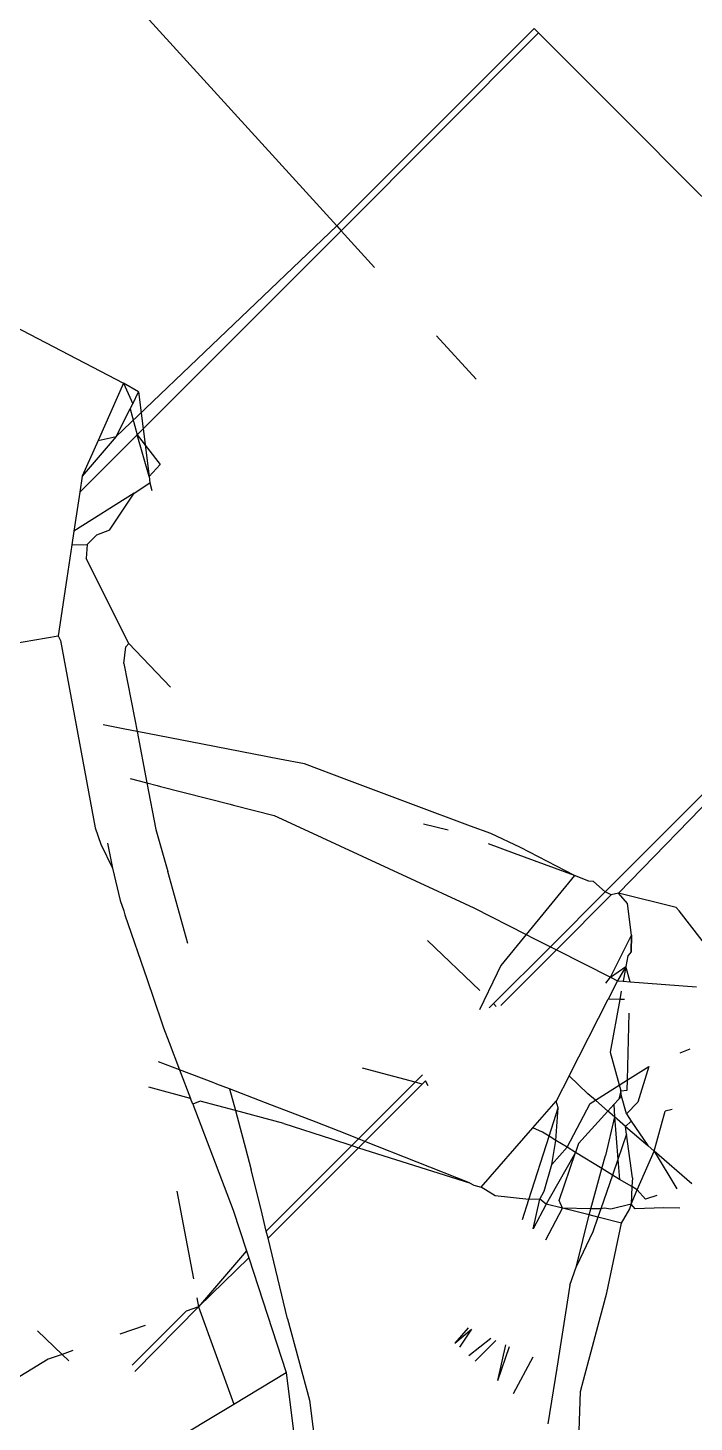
# Model space of a CAD drawing. Header units: inches. Extents: x 3324238 to 135265466, y -1036581 to 20094598.
# Drawn here: x 3354732.314 to 3354732.5178, y -519088.7499 to -519088.3237 of the extents above; entities that cross this region are included whole.
import ezdxf

# ---------------------------------------------------------------- set-up
doc = ezdxf.new("R2010")
doc.units = ezdxf.units.IN
doc.header["$MEASUREMENT"] = 0

msp = doc.modelspace()

# ---------------------------------------------------------------- linework, layer by layer
for p, q in [((3354732.30185, -519088.267, 0.00267), (3354732.40849, -519088.38427, 0.00267)), ((3354732.46885, -519088.32389, 0.00267), (3354732.40849, -519088.38427, 0.00267)), ((3354732.47024, -519088.32527, 0.00267), (3354732.40981, -519088.38572, 0.00267)), ((3354732.47024, -519088.32527, 0.00267), (3354732.46885, -519088.32389, 0.00267)), ((3354732.47024, -519088.32527, 0.00267), (3354732.481, -519088.33604, 0.00267)), ((3354732.48997, -519088.34501, 0.00267), (3354732.481, -519088.33604, 0.00267)), ((3354732.50089, -519088.35593, 0.00267), (3354732.48997, -519088.34501, 0.00267)), ((3354732.51336, -519088.3684, 0.00267), (3354732.50089, -519088.35593, 0.00267)), ((3354732.52688, -519088.38192, 0.00267), (3354732.51336, -519088.3684, 0.00267)), ((3354732.40849, -519088.38427, 0.00267), (3354732.34107, -519088.44866, 0.00267)), ((3354732.40981, -519088.38572, 0.00267), (3354732.34931, -519088.44623, 0.00267)), ((3354732.40849, -519088.38427, 0.00267), (3354732.40981, -519088.38572, 0.00267)), ((3354732.40981, -519088.38572, 0.00267), (3354732.42006, -519088.39699, 0.00267)), ((3354732.30746, -519088.41365, 0.00267), (3354732.34328, -519088.43236, 0.00267)), ((3354732.43901, -519088.41783, 0.00267), (3354732.45111, -519088.43114, 0.00267)), ((3354732.34328, -519088.43236, 0.00267), (3354732.33548, -519088.44984, 0.00267)), ((3354732.34791, -519088.43502, 0.00267), (3354732.34328, -519088.43236, 0.00267)), ((3354732.34328, -519088.43236, 0.00267), (3354732.3461, -519088.43863, 0.00267)), ((3354732.3461, -519088.43863, 0.00267), (3354732.34791, -519088.43502, 0.00267)), ((3354732.34791, -519088.43502, 0.00267), (3354732.34931, -519088.44623, 0.00267)), ((3354732.34107, -519088.44866, 0.00267), (3354732.34535, -519088.44013, 0.00267)), ((3354732.34535, -519088.44013, 0.00267), (3354732.3461, -519088.43863, 0.00267)), ((3354732.34535, -519088.44013, 0.00267), (3354732.34746, -519088.44808, 0.00267)), ((3354732.34746, -519088.44808, 0.00267), (3354732.32989, -519088.46565, 0.00267)), ((3354732.34107, -519088.44866, 0.00267), (3354732.33063, -519088.4607, 0.00267)), ((3354732.33548, -519088.44984, 0.00267), (3354732.33063, -519088.4607, 0.00267)), ((3354732.33548, -519088.44984, 0.00267), (3354732.34107, -519088.44866, 0.00267)), ((3354732.34931, -519088.44623, 0.00267), (3354732.34746, -519088.44808, 0.00267)), ((3354732.35113, -519088.46083, 0.00267), (3354732.34746, -519088.44808, 0.00267)), ((3354732.34746, -519088.44808, 0.00267), (3354732.35445, -519088.45719, 0.00267)), ((3354732.34931, -519088.44623, 0.00267), (3354732.35113, -519088.46083, 0.00267)), ((3354732.35445, -519088.45719, 0.00267), (3354732.35113, -519088.46083, 0.00267)), ((3354732.33063, -519088.4607, 0.00267), (3354732.32989, -519088.46565, 0.00267)), ((3354732.35113, -519088.46083, 0.00267), (3354732.35137, -519088.46281, 0.00267)), ((3354732.32989, -519088.46565, 0.00267), (3354732.3281, -519088.47758, 0.00267)), ((3354732.3465, -519088.4659, 0.00267), (3354732.3281, -519088.47758, 0.00267)), ((3354732.339, -519088.47726, 0.00267), (3354732.3465, -519088.4659, 0.00267)), ((3354732.3465, -519088.4659, 0.00267), (3354732.35137, -519088.46281, 0.00267)), ((3354732.35137, -519088.46281, 0.00267), (3354732.35194, -519088.46514, 0.00267)), ((3354732.3281, -519088.47758, 0.00267), (3354732.32748, -519088.48172, 0.00267)), ((3354732.33507, -519088.47879, 0.00267), (3354732.33214, -519088.48165, 0.00267)), ((3354732.339, -519088.47726, 0.00267), (3354732.33507, -519088.47879, 0.00267)), ((3354732.32748, -519088.48172, 0.00267), (3354732.32595, -519088.49191, 0.00267)), ((3354732.32748, -519088.48172, 0.00267), (3354732.33214, -519088.48165, 0.00267)), ((3354732.33214, -519088.48165, 0.00267), (3354732.3319, -519088.48592, 0.00267)), ((3354732.34494, -519088.51192, 0.00267), (3354732.3319, -519088.48592, 0.00267)), ((3354732.32595, -519088.49191, 0.00267), (3354732.32331, -519088.50951, 0.00267)), ((3354732.30532, -519088.51264, 0.00267), (3354732.32331, -519088.50951, 0.00267)), ((3354732.32331, -519088.50951, 0.00267), (3354732.32404, -519088.51097, 0.00267)), ((3354732.32404, -519088.51097, 0.00267), (3354732.33465, -519088.56826, 0.00267)), ((3354732.34342, -519088.51798, 0.00267), (3354732.34398, -519088.51288, 0.00267)), ((3354732.34494, -519088.51192, 0.00267), (3354732.34398, -519088.51288, 0.00267)), ((3354732.35769, -519088.52529, 0.00267), (3354732.34494, -519088.51192, 0.00267)), ((3354732.34342, -519088.51798, 0.00267), (3354732.34671, -519088.53509, 0.00267)), ((3354732.4906, -519088.58779, 0.00267), (3354732.5512, -519088.52718, 0.00267)), ((3354732.49463, -519088.5882, 0.00267), (3354732.55265, -519088.5285, 0.00267)), ((3354732.34671, -519088.53509, 0.00267), (3354732.34742, -519088.53879, 0.00267)), ((3354732.34372, -519088.53807, 0.00267), (3354732.33706, -519088.53678, 0.00267)), ((3354732.34742, -519088.53879, 0.00267), (3354732.34372, -519088.53807, 0.00267)), ((3354732.34742, -519088.53879, 0.00267), (3354732.35045, -519088.55451, 0.00267)), ((3354732.36744, -519088.54266, 0.00267), (3354732.34742, -519088.53879, 0.00267)), ((3354732.39101, -519088.54722, 0.00267), (3354732.36744, -519088.54266, 0.00267)), ((3354732.39861, -519088.5487, 0.00267), (3354732.39101, -519088.54722, 0.00267)), ((3354732.41156, -519088.55354, 0.00267), (3354732.39861, -519088.5487, 0.00267)), ((3354732.34534, -519088.5532, 0.00267), (3354732.35045, -519088.55451, 0.00267)), ((3354732.35045, -519088.55451, 0.00267), (3354732.3532, -519088.56879, 0.00267)), ((3354732.35045, -519088.55451, 0.00267), (3354732.35354, -519088.55531, 0.00267)), ((3354732.35354, -519088.55531, 0.00267), (3354732.35463, -519088.55558, 0.00267)), ((3354732.35463, -519088.55558, 0.00267), (3354732.37593, -519088.56105, 0.00267)), ((3354732.43194, -519088.56117, 0.00267), (3354732.41156, -519088.55354, 0.00267)), ((3354732.37593, -519088.56105, 0.00267), (3354732.37696, -519088.56132, 0.00267)), ((3354732.37696, -519088.56132, 0.00267), (3354732.3894, -519088.56451, 0.00267)), ((3354732.3894, -519088.56451, 0.00267), (3354732.39706, -519088.56805, 0.00267)), ((3354732.44938, -519088.5677, 0.00267), (3354732.43194, -519088.56117, 0.00267)), ((3354732.33465, -519088.56826, 0.00267), (3354732.33636, -519088.57327, 0.00267)), ((3354732.3532, -519088.56879, 0.00267), (3354732.35681, -519088.58163, 0.00267)), ((3354732.39706, -519088.56805, 0.00267), (3354732.4163, -519088.57693, 0.00267)), ((3354732.44257, -519088.56894, 0.00267), (3354732.43498, -519088.56708, 0.00267)), ((3354732.45557, -519088.57002, 0.00267), (3354732.44938, -519088.5677, 0.00267)), ((3354732.33636, -519088.57327, 0.00267), (3354732.33989, -519088.58059, 0.00267)), ((3354732.33835, -519088.57295, 0.00267), (3354732.33989, -519088.58059, 0.00267)), ((3354732.46284, -519088.57609, 0.00267), (3354732.45486, -519088.57316, 0.00267)), ((3354732.46468, -519088.57426, 0.00267), (3354732.45557, -519088.57002, 0.00267)), ((3354732.4163, -519088.57693, 0.00267), (3354732.43262, -519088.58446, 0.00267)), ((3354732.48117, -519088.58281, 0.00267), (3354732.46284, -519088.57609, 0.00267)), ((3354732.48117, -519088.58281, 0.00267), (3354732.46468, -519088.57426, 0.00267)), ((3354732.33989, -519088.58059, 0.00267), (3354732.34224, -519088.59046, 0.00267)), ((3354732.36299, -519088.60359, 0.00267), (3354732.35681, -519088.58163, 0.00267)), ((3354732.43262, -519088.58446, 0.00267), (3354732.44757, -519088.59136, 0.00267)), ((3354732.48117, -519088.58281, 0.00267), (3354732.46643, -519088.60081, 0.00267)), ((3354732.4856, -519088.58459, 0.00267), (3354732.48117, -519088.58281, 0.00267)), ((3354732.48698, -519088.58464, 0.00267), (3354732.4856, -519088.58459, 0.00267)), ((3354732.4906, -519088.58779, 0.00267), (3354732.48698, -519088.58464, 0.00267)), ((3354732.34224, -519088.59046, 0.00267), (3354732.34333, -519088.59365, 0.00267)), ((3354732.4906, -519088.58779, 0.00267), (3354732.47383, -519088.60457, 0.00267)), ((3354732.47566, -519088.6055, 0.00267), (3354732.49241, -519088.58875, 0.00267)), ((3354732.49241, -519088.58875, 0.00267), (3354732.4906, -519088.58779, 0.00267)), ((3354732.49463, -519088.5882, 0.00267), (3354732.49241, -519088.58875, 0.00267)), ((3354732.51228, -519088.5926, 0.00267), (3354732.49463, -519088.5882, 0.00267)), ((3354732.49739, -519088.59138, 0.00267), (3354732.49463, -519088.5882, 0.00267)), ((3354732.34333, -519088.59365, 0.00267), (3354732.34373, -519088.59482, 0.00267)), ((3354732.34373, -519088.59482, 0.00267), (3354732.3505, -519088.61462, 0.00267)), ((3354732.44757, -519088.59136, 0.00267), (3354732.45043, -519088.59268, 0.00267)), ((3354732.45043, -519088.59268, 0.00267), (3354732.46643, -519088.60081, 0.00267)), ((3354732.49867, -519088.60105, 0.00267), (3354732.49739, -519088.59138, 0.00267)), ((3354732.51321, -519088.59362, 0.00267), (3354732.51228, -519088.5926, 0.00267)), ((3354732.5266, -519088.61086, 0.00267), (3354732.51321, -519088.59362, 0.00267)), ((3354732.45222, -519088.61797, 0.00267), (3354732.43622, -519088.60272, 0.00267)), ((3354732.46643, -519088.60081, 0.00267), (3354732.45868, -519088.61028, 0.00267)), ((3354732.46643, -519088.60081, 0.00267), (3354732.46839, -519088.60181, 0.00267)), ((3354732.46839, -519088.60181, 0.00267), (3354732.47383, -519088.60457, 0.00267)), ((3354732.49226, -519088.61393, 0.00267), (3354732.49867, -519088.60105, 0.00267)), ((3354732.49867, -519088.60105, 0.00267), (3354732.49852, -519088.6061, 0.00267)), ((3354732.49852, -519088.6061, 0.00267), (3354732.49867, -519088.60105, 0.00267)), ((3354732.47383, -519088.60457, 0.00267), (3354732.45642, -519088.62198, 0.00267)), ((3354732.45867, -519088.62251, 0.00267), (3354732.47566, -519088.6055, 0.00267)), ((3354732.47383, -519088.60457, 0.00267), (3354732.47566, -519088.6055, 0.00267)), ((3354732.47566, -519088.6055, 0.00267), (3354732.49226, -519088.61393, 0.00267)), ((3354732.49751, -519088.60736, 0.00267), (3354732.49691, -519088.61066, 0.00267)), ((3354732.49852, -519088.6061, 0.00267), (3354732.49751, -519088.60736, 0.00267)), ((3354732.45868, -519088.61028, 0.00267), (3354732.45753, -519088.61267, 0.00267)), ((3354732.49226, -519088.61393, 0.00267), (3354732.49691, -519088.61066, 0.00267)), ((3354732.49691, -519088.61066, 0.00267), (3354732.49435, -519088.615, 0.00267)), ((3354732.49691, -519088.61066, 0.00267), (3354732.49609, -519088.61513, 0.00267)), ((3354732.49825, -519088.61529, 0.00267), (3354732.49691, -519088.61066, 0.00267)), ((3354732.3505, -519088.61462, 0.00267), (3354732.3509, -519088.61578, 0.00267)), ((3354732.3509, -519088.61578, 0.00267), (3354732.35213, -519088.61939, 0.00267)), ((3354732.45753, -519088.61267, 0.00267), (3354732.45211, -519088.62389, 0.00267)), ((3354732.49081, -519088.61574, 0.00267), (3354732.49226, -519088.61393, 0.00267)), ((3354732.49435, -519088.615, 0.00267), (3354732.4915, -519088.62059, 0.00267)), ((3354732.49226, -519088.61393, 0.00267), (3354732.49435, -519088.615, 0.00267)), ((3354732.49435, -519088.615, 0.00267), (3354732.49609, -519088.61513, 0.00267)), ((3354732.49609, -519088.61513, 0.00267), (3354732.49825, -519088.61529, 0.00267)), ((3354732.49825, -519088.61529, 0.00267), (3354732.51849, -519088.6168, 0.00267)), ((3354732.35213, -519088.61939, 0.00267), (3354732.35554, -519088.62934, 0.00267)), ((3354732.49552, -519088.6182, 0.00267), (3354732.49506, -519088.62071, 0.00267)), ((3354732.45642, -519088.62198, 0.00267), (3354732.45516, -519088.62325, 0.00267)), ((3354732.45728, -519088.6228, 0.00267), (3354732.45642, -519088.62198, 0.00267)), ((3354732.47954, -519088.64402, 0.00267), (3354732.4915, -519088.62059, 0.00267)), ((3354732.49506, -519088.62071, 0.00267), (3354732.4915, -519088.62059, 0.00267)), ((3354732.49506, -519088.62071, 0.00267), (3354732.4921, -519088.63684, 0.00267)), ((3354732.49646, -519088.62076, 0.00267), (3354732.49506, -519088.62071, 0.00267)), ((3354732.49737, -519088.64529, 0.00267), (3354732.49797, -519088.6249, 0.00267)), ((3354732.35554, -519088.62934, 0.00267), (3354732.35727, -519088.63387, 0.00267)), ((3354732.35727, -519088.63387, 0.00267), (3354732.36045, -519088.64221, 0.00267)), ((3354732.4921, -519088.63684, 0.00267), (3354732.49541, -519088.64859, 0.00267)), ((3354732.51653, -519088.63594, 0.00267), (3354732.51339, -519088.63709, 0.00267)), ((3354732.36045, -519088.64221, 0.00267), (3354732.35396, -519088.63972, 0.00267)), ((3354732.42594, -519088.64426, 0.00267), (3354732.41635, -519088.64172, 0.00267)), ((3354732.49737, -519088.64529, 0.00267), (3354732.50391, -519088.64115, 0.00267)), ((3354732.50391, -519088.64115, 0.00267), (3354732.50054, -519088.65213, 0.00267)), ((3354732.37089, -519088.64621, 0.00267), (3354732.36045, -519088.64221, 0.00267)), ((3354732.36045, -519088.64221, 0.00267), (3354732.3638, -519088.65098, 0.00267)), ((3354732.43243, -519088.64598, 0.00267), (3354732.41776, -519088.66065, 0.00267)), ((3354732.43243, -519088.64598, 0.00267), (3354732.42594, -519088.64426, 0.00267)), ((3354732.4347, -519088.64371, 0.00267), (3354732.43243, -519088.64598, 0.00267)), ((3354732.43462, -519088.64656, 0.00267), (3354732.43243, -519088.64598, 0.00267)), ((3354732.43565, -519088.64553, 0.00267), (3354732.43462, -519088.64656, 0.00267)), ((3354732.43644, -519088.64705, 0.00267), (3354732.43565, -519088.64553, 0.00267)), ((3354732.47954, -519088.64402, 0.00267), (3354732.4756, -519088.65174, 0.00267)), ((3354732.48532, -519088.64953, 0.00267), (3354732.47954, -519088.64402, 0.00267)), ((3354732.48759, -519088.6515, 0.00267), (3354732.49737, -519088.64529, 0.00267)), ((3354732.49728, -519088.64843, 0.00267), (3354732.49737, -519088.64529, 0.00267)), ((3354732.3638, -519088.65098, 0.00267), (3354732.35099, -519088.64754, 0.00267)), ((3354732.37183, -519088.64656, 0.00267), (3354732.37089, -519088.64621, 0.00267)), ((3354732.37571, -519088.64805, 0.00267), (3354732.37183, -519088.64656, 0.00267)), ((3354732.37571, -519088.64805, 0.00267), (3354732.37749, -519088.65465, 0.00267)), ((3354732.38669, -519088.65226, 0.00267), (3354732.37571, -519088.64805, 0.00267)), ((3354732.4196, -519088.66159, 0.00267), (3354732.43462, -519088.64656, 0.00267)), ((3354732.48759, -519088.6515, 0.00267), (3354732.48532, -519088.64953, 0.00267)), ((3354732.49541, -519088.64859, 0.00267), (3354732.4948, -519088.65115, 0.00267)), ((3354732.49563, -519088.65024, 0.00267), (3354732.4948, -519088.65115, 0.00267)), ((3354732.49541, -519088.64859, 0.00267), (3354732.49728, -519088.64843, 0.00267)), ((3354732.49563, -519088.65024, 0.00267), (3354732.49541, -519088.64859, 0.00267)), ((3354732.49706, -519088.65566, 0.00267), (3354732.49563, -519088.65024, 0.00267)), ((3354732.36444, -519088.65266, 0.00267), (3354732.3638, -519088.65098, 0.00267)), ((3354732.36668, -519088.65175, 0.00267), (3354732.36444, -519088.65266, 0.00267)), ((3354732.36444, -519088.65266, 0.00267), (3354732.37048, -519088.66847, 0.00267)), ((3354732.37749, -519088.65465, 0.00267), (3354732.36668, -519088.65175, 0.00267)), ((3354732.40223, -519088.6582, 0.00267), (3354732.38669, -519088.65226, 0.00267)), ((3354732.46843, -519088.65997, 0.00267), (3354732.4756, -519088.65174, 0.00267)), ((3354732.47343, -519088.66248, 0.00267), (3354732.4762, -519088.65379, 0.00267)), ((3354732.47554, -519088.66378, 0.00267), (3354732.4762, -519088.65379, 0.00267)), ((3354732.4762, -519088.65379, 0.00267), (3354732.4756, -519088.65174, 0.00267)), ((3354732.47896, -519088.66588, 0.00267), (3354732.48599, -519088.65251, 0.00267)), ((3354732.48599, -519088.65251, 0.00267), (3354732.48759, -519088.6515, 0.00267)), ((3354732.49144, -519088.65484, 0.00267), (3354732.48759, -519088.6515, 0.00267)), ((3354732.49327, -519088.65283, 0.00267), (3354732.49144, -519088.65484, 0.00267)), ((3354732.4948, -519088.65115, 0.00267), (3354732.49327, -519088.65283, 0.00267)), ((3354732.49327, -519088.65283, 0.00267), (3354732.49349, -519088.65661, 0.00267)), ((3354732.50054, -519088.65213, 0.00267), (3354732.49706, -519088.65566, 0.00267)), ((3354732.51107, -519088.65429, 0.00267), (3354732.50893, -519088.65489, 0.00267)), ((3354732.37749, -519088.65465, 0.00267), (3354732.37894, -519088.66001, 0.00267)), ((3354732.38286, -519088.65609, 0.00267), (3354732.37749, -519088.65465, 0.00267)), ((3354732.39236, -519088.65864, 0.00267), (3354732.38286, -519088.65609, 0.00267)), ((3354732.39236, -519088.65864, 0.00267), (3354732.40687, -519088.66333, 0.00267)), ((3354732.40924, -519088.66097, 0.00267), (3354732.40223, -519088.6582, 0.00267)), ((3354732.49144, -519088.65484, 0.00267), (3354732.48243, -519088.66473, 0.00267)), ((3354732.49349, -519088.65661, 0.00267), (3354732.49066, -519088.66841, 0.00267)), ((3354732.49349, -519088.65661, 0.00267), (3354732.49144, -519088.65484, 0.00267)), ((3354732.49685, -519088.65952, 0.00267), (3354732.49349, -519088.65661, 0.00267)), ((3354732.49349, -519088.65661, 0.00267), (3354732.49449, -519088.66957, 0.00267)), ((3354732.49685, -519088.65952, 0.00267), (3354732.49855, -519088.65787, 0.00267)), ((3354732.49706, -519088.65566, 0.00267), (3354732.49855, -519088.65787, 0.00267)), ((3354732.49855, -519088.65787, 0.00267), (3354732.50359, -519088.66536, 0.00267)), ((3354732.50554, -519088.66705, 0.00267), (3354732.50893, -519088.65489, 0.00267)), ((3354732.37894, -519088.66001, 0.00267), (3354732.38061, -519088.6662, 0.00267)), ((3354732.41512, -519088.66329, 0.00267), (3354732.40924, -519088.66097, 0.00267)), ((3354732.41776, -519088.66065, 0.00267), (3354732.41512, -519088.66329, 0.00267)), ((3354732.4171, -519088.66408, 0.00267), (3354732.4196, -519088.66159, 0.00267)), ((3354732.45263, -519088.67811, 0.00267), (3354732.46843, -519088.65997, 0.00267)), ((3354732.46725, -519088.68186, 0.00267), (3354732.47343, -519088.66248, 0.00267)), ((3354732.47138, -519088.66122, 0.00267), (3354732.46843, -519088.65997, 0.00267)), ((3354732.47343, -519088.66248, 0.00267), (3354732.47138, -519088.66122, 0.00267)), ((3354732.47554, -519088.66378, 0.00267), (3354732.47343, -519088.66248, 0.00267)), ((3354732.49716, -519088.66186, 0.00267), (3354732.49449, -519088.66957, 0.00267)), ((3354732.49716, -519088.66186, 0.00267), (3354732.49685, -519088.65952, 0.00267)), ((3354732.49685, -519088.65952, 0.00267), (3354732.50359, -519088.66536, 0.00267)), ((3354732.49892, -519088.67518, 0.00267), (3354732.49716, -519088.66186, 0.00267)), ((3354732.38061, -519088.6662, 0.00267), (3354732.38237, -519088.67275, 0.00267)), ((3354732.41308, -519088.66534, 0.00267), (3354732.39679, -519088.68163, 0.00267)), ((3354732.39821, -519088.68298, 0.00267), (3354732.41517, -519088.66601, 0.00267)), ((3354732.40687, -519088.66333, 0.00267), (3354732.41308, -519088.66534, 0.00267)), ((3354732.41512, -519088.66329, 0.00267), (3354732.41308, -519088.66534, 0.00267)), ((3354732.41308, -519088.66534, 0.00267), (3354732.41517, -519088.66601, 0.00267)), ((3354732.4171, -519088.66408, 0.00267), (3354732.41512, -519088.66329, 0.00267)), ((3354732.41517, -519088.66601, 0.00267), (3354732.4171, -519088.66408, 0.00267)), ((3354732.41517, -519088.66601, 0.00267), (3354732.44914, -519088.67673, 0.00267)), ((3354732.44914, -519088.67673, 0.00267), (3354732.4171, -519088.66408, 0.00267)), ((3354732.47429, -519088.6711, 0.00267), (3354732.47554, -519088.66378, 0.00267)), ((3354732.47429, -519088.6711, 0.00267), (3354732.47896, -519088.66588, 0.00267)), ((3354732.47896, -519088.66588, 0.00267), (3354732.47554, -519088.66378, 0.00267)), ((3354732.48151, -519088.66745, 0.00267), (3354732.47896, -519088.66588, 0.00267)), ((3354732.48243, -519088.66473, 0.00267), (3354732.48151, -519088.66745, 0.00267)), ((3354732.50042, -519088.67884, 0.00267), (3354732.50554, -519088.66705, 0.00267)), ((3354732.50359, -519088.66536, 0.00267), (3354732.50554, -519088.66705, 0.00267)), ((3354732.50554, -519088.66705, 0.00267), (3354732.51249, -519088.67859, 0.00267)), ((3354732.5171, -519088.67707, 0.00267), (3354732.50554, -519088.66705, 0.00267)), ((3354732.37048, -519088.66847, 0.00267), (3354732.37684, -519088.68511, 0.00267)), ((3354732.47192, -519088.67927, 0.00267), (3354732.47429, -519088.6711, 0.00267)), ((3354732.48151, -519088.66745, 0.00267), (3354732.47345, -519088.68162, 0.00267)), ((3354732.4765, -519088.68213, 0.00267), (3354732.48151, -519088.66745, 0.00267)), ((3354732.48957, -519088.6724, 0.00267), (3354732.48151, -519088.66745, 0.00267)), ((3354732.48957, -519088.6724, 0.00267), (3354732.49066, -519088.66841, 0.00267)), ((3354732.49449, -519088.66957, 0.00267), (3354732.49281, -519088.6744, 0.00267)), ((3354732.49449, -519088.66957, 0.00267), (3354732.49494, -519088.6757, 0.00267)), ((3354732.38533, -519088.68488, 0.00267), (3354732.38237, -519088.67275, 0.00267)), ((3354732.4862, -519088.68467, 0.00267), (3354732.48957, -519088.6724, 0.00267)), ((3354732.49281, -519088.6744, 0.00267), (3354732.48922, -519088.68474, 0.00267)), ((3354732.49281, -519088.6744, 0.00267), (3354732.48957, -519088.6724, 0.00267)), ((3354732.49494, -519088.6757, 0.00267), (3354732.49281, -519088.6744, 0.00267)), ((3354732.49879, -519088.67791, 0.00267), (3354732.49494, -519088.6757, 0.00267)), ((3354732.49892, -519088.67518, 0.00267), (3354732.49879, -519088.67791, 0.00267)), ((3354732.35964, -519088.67932, 0.00267), (3354732.36465, -519088.70613, 0.00267)), ((3354732.44914, -519088.67673, 0.00267), (3354732.45047, -519088.67741, 0.00267)), ((3354732.45047, -519088.67741, 0.00267), (3354732.45263, -519088.67811, 0.00267)), ((3354732.45695, -519088.68073, 0.00267), (3354732.45263, -519088.67811, 0.00267)), ((3354732.47062, -519088.68172, 0.00267), (3354732.47192, -519088.67927, 0.00267)), ((3354732.49879, -519088.67791, 0.00267), (3354732.49851, -519088.68323, 0.00267)), ((3354732.49851, -519088.68323, 0.00267), (3354732.50042, -519088.67884, 0.00267)), ((3354732.50042, -519088.67884, 0.00267), (3354732.49879, -519088.67791, 0.00267)), ((3354732.50289, -519088.68178, 0.00267), (3354732.50042, -519088.67884, 0.00267)), ((3354732.39679, -519088.68163, 0.00267), (3354732.38694, -519088.69148, 0.00267)), ((3354732.38748, -519088.6937, 0.00267), (3354732.39821, -519088.68298, 0.00267)), ((3354732.46725, -519088.68186, 0.00267), (3354732.45695, -519088.68073, 0.00267)), ((3354732.4653, -519088.68797, 0.00267), (3354732.46725, -519088.68186, 0.00267)), ((3354732.47062, -519088.68172, 0.00267), (3354732.46725, -519088.68186, 0.00267)), ((3354732.46857, -519088.6908, 0.00267), (3354732.47062, -519088.68172, 0.00267)), ((3354732.47259, -519088.68323, 0.00267), (3354732.46857, -519088.6908, 0.00267)), ((3354732.47259, -519088.68323, 0.00267), (3354732.47062, -519088.68172, 0.00267)), ((3354732.47345, -519088.68162, 0.00267), (3354732.47259, -519088.68323, 0.00267)), ((3354732.47752, -519088.6845, 0.00267), (3354732.47259, -519088.68323, 0.00267)), ((3354732.47752, -519088.6845, 0.00267), (3354732.4765, -519088.68213, 0.00267)), ((3354732.49851, -519088.68323, 0.00267), (3354732.49236, -519088.6848, 0.00267)), ((3354732.49811, -519088.68471, 0.00267), (3354732.49851, -519088.68323, 0.00267)), ((3354732.49972, -519088.68469, 0.00267), (3354732.49851, -519088.68323, 0.00267)), ((3354732.50843, -519088.68438, 0.00267), (3354732.49972, -519088.68469, 0.00267)), ((3354732.50635, -519088.68063, 0.00267), (3354732.50289, -519088.68178, 0.00267)), ((3354732.51344, -519088.68447, 0.00267), (3354732.50843, -519088.68438, 0.00267)), ((3354732.37684, -519088.68511, 0.00267), (3354732.37887, -519088.69134, 0.00267)), ((3354732.38694, -519088.69148, 0.00267), (3354732.38533, -519088.68488, 0.00267)), ((3354732.47241, -519088.69413, 0.00267), (3354732.47752, -519088.6845, 0.00267)), ((3354732.48569, -519088.68656, 0.00267), (3354732.47752, -519088.6845, 0.00267)), ((3354732.4862, -519088.68467, 0.00267), (3354732.47752, -519088.6845, 0.00267)), ((3354732.48177, -519088.70224, 0.00267), (3354732.48569, -519088.68656, 0.00267)), ((3354732.48569, -519088.68656, 0.00267), (3354732.4862, -519088.68467, 0.00267)), ((3354732.48836, -519088.68723, 0.00267), (3354732.48569, -519088.68656, 0.00267)), ((3354732.48922, -519088.68474, 0.00267), (3354732.4862, -519088.68467, 0.00267)), ((3354732.48836, -519088.68723, 0.00267), (3354732.48679, -519088.69174, 0.00267)), ((3354732.48922, -519088.68474, 0.00267), (3354732.48836, -519088.68723, 0.00267)), ((3354732.49563, -519088.68907, 0.00267), (3354732.48836, -519088.68723, 0.00267)), ((3354732.49026, -519088.68445, 0.00267), (3354732.48922, -519088.68474, 0.00267)), ((3354732.49236, -519088.6848, 0.00267), (3354732.49026, -519088.68445, 0.00267)), ((3354732.49563, -519088.68907, 0.00267), (3354732.49811, -519088.68471, 0.00267)), ((3354732.37887, -519088.69134, 0.00267), (3354732.38088, -519088.69754, 0.00267)), ((3354732.38748, -519088.6937, 0.00267), (3354732.38694, -519088.69148, 0.00267)), ((3354732.48679, -519088.69174, 0.00267), (3354732.48177, -519088.70224, 0.00267)), ((3354732.49113, -519088.71035, 0.00267), (3354732.49563, -519088.68907, 0.00267)), ((3354732.39348, -519088.7183, 0.00267), (3354732.38748, -519088.6937, 0.00267)), ((3354732.38088, -519088.69754, 0.00267), (3354732.36624, -519088.71463, 0.00267)), ((3354732.36624, -519088.71463, 0.00267), (3354732.38156, -519088.69963, 0.00267)), ((3354732.38088, -519088.69754, 0.00267), (3354732.38156, -519088.69963, 0.00267)), ((3354732.38156, -519088.69963, 0.00267), (3354732.393, -519088.73477, 0.00267)), ((3354732.47981, -519088.70804, 0.00267), (3354732.48177, -519088.70224, 0.00267)), ((3354732.47981, -519088.70804, 0.00267), (3354732.47576, -519088.73336, 0.00267)), ((3354732.36573, -519088.71191, 0.00267), (3354732.36624, -519088.71463, 0.00267)), ((3354732.48397, -519088.73709, 0.00267), (3354732.49113, -519088.71035, 0.00267)), ((3354732.36245, -519088.71595, 0.00267), (3354732.34596, -519088.73247, 0.00267)), ((3354732.34675, -519088.73445, 0.00267), (3354732.36624, -519088.71463, 0.00267)), ((3354732.36624, -519088.71463, 0.00267), (3354732.36245, -519088.71595, 0.00267)), ((3354732.36624, -519088.71463, 0.00267), (3354732.37707, -519088.74435, 0.00267)), ((3354732.39348, -519088.7183, 0.00267), (3354732.40021, -519088.74315, 0.00267)), ((3354732.31695, -519088.72202, 0.00267), (3354732.32447, -519088.72918, 0.00267)), ((3354732.3499, -519088.72033, 0.00267), (3354732.34217, -519088.72302, 0.00267)), ((3354732.44868, -519088.72106, 0.00267), (3354732.44457, -519088.7258, 0.00267)), ((3354732.44457, -519088.7258, 0.00267), (3354732.44966, -519088.72151, 0.00267)), ((3354732.44966, -519088.72151, 0.00267), (3354732.44599, -519088.72702, 0.00267)), ((3354732.44892, -519088.72956, 0.00267), (3354732.45558, -519088.7242, 0.00267)), ((3354732.4571, -519088.72489, 0.00267), (3354732.45083, -519088.73122, 0.00267)), ((3354732.45773, -519088.7372, 0.00267), (3354732.46021, -519088.7263, 0.00267)), ((3354732.45773, -519088.7372, 0.00267), (3354732.46128, -519088.72679, 0.00267)), ((3354732.32022, -519088.73067, 0.00267), (3354732.29721, -519088.74471, 0.00267)), ((3354732.32447, -519088.72918, 0.00267), (3354732.32022, -519088.73067, 0.00267)), ((3354732.32777, -519088.72804, 0.00267), (3354732.32447, -519088.72918, 0.00267)), ((3354732.32447, -519088.72918, 0.00267), (3354732.32652, -519088.73114, 0.00267)), ((3354732.46844, -519088.73004, 0.00267), (3354732.46245, -519088.74129, 0.00267)), ((3354732.37707, -519088.74435, 0.00267), (3354732.393, -519088.73477, 0.00267)), ((3354732.393, -519088.73477, 0.00267), (3354732.39667, -519088.76358, 0.00267)), ((3354732.47576, -519088.73336, 0.00267), (3354732.47303, -519088.75045, 0.00267)), ((3354732.48305, -519088.74053, 0.00267), (3354732.48397, -519088.73709, 0.00267)), ((3354732.40021, -519088.74315, 0.00267), (3354732.40224, -519088.75965, 0.00267)), ((3354732.48245, -519088.75861, 0.00267), (3354732.48305, -519088.74053, 0.00267)), ((3354732.35584, -519088.75712, 0.00267), (3354732.37707, -519088.74435, 0.00267))]:
    msp.add_line(p, q)

doc.saveas('drawing.dxf')
